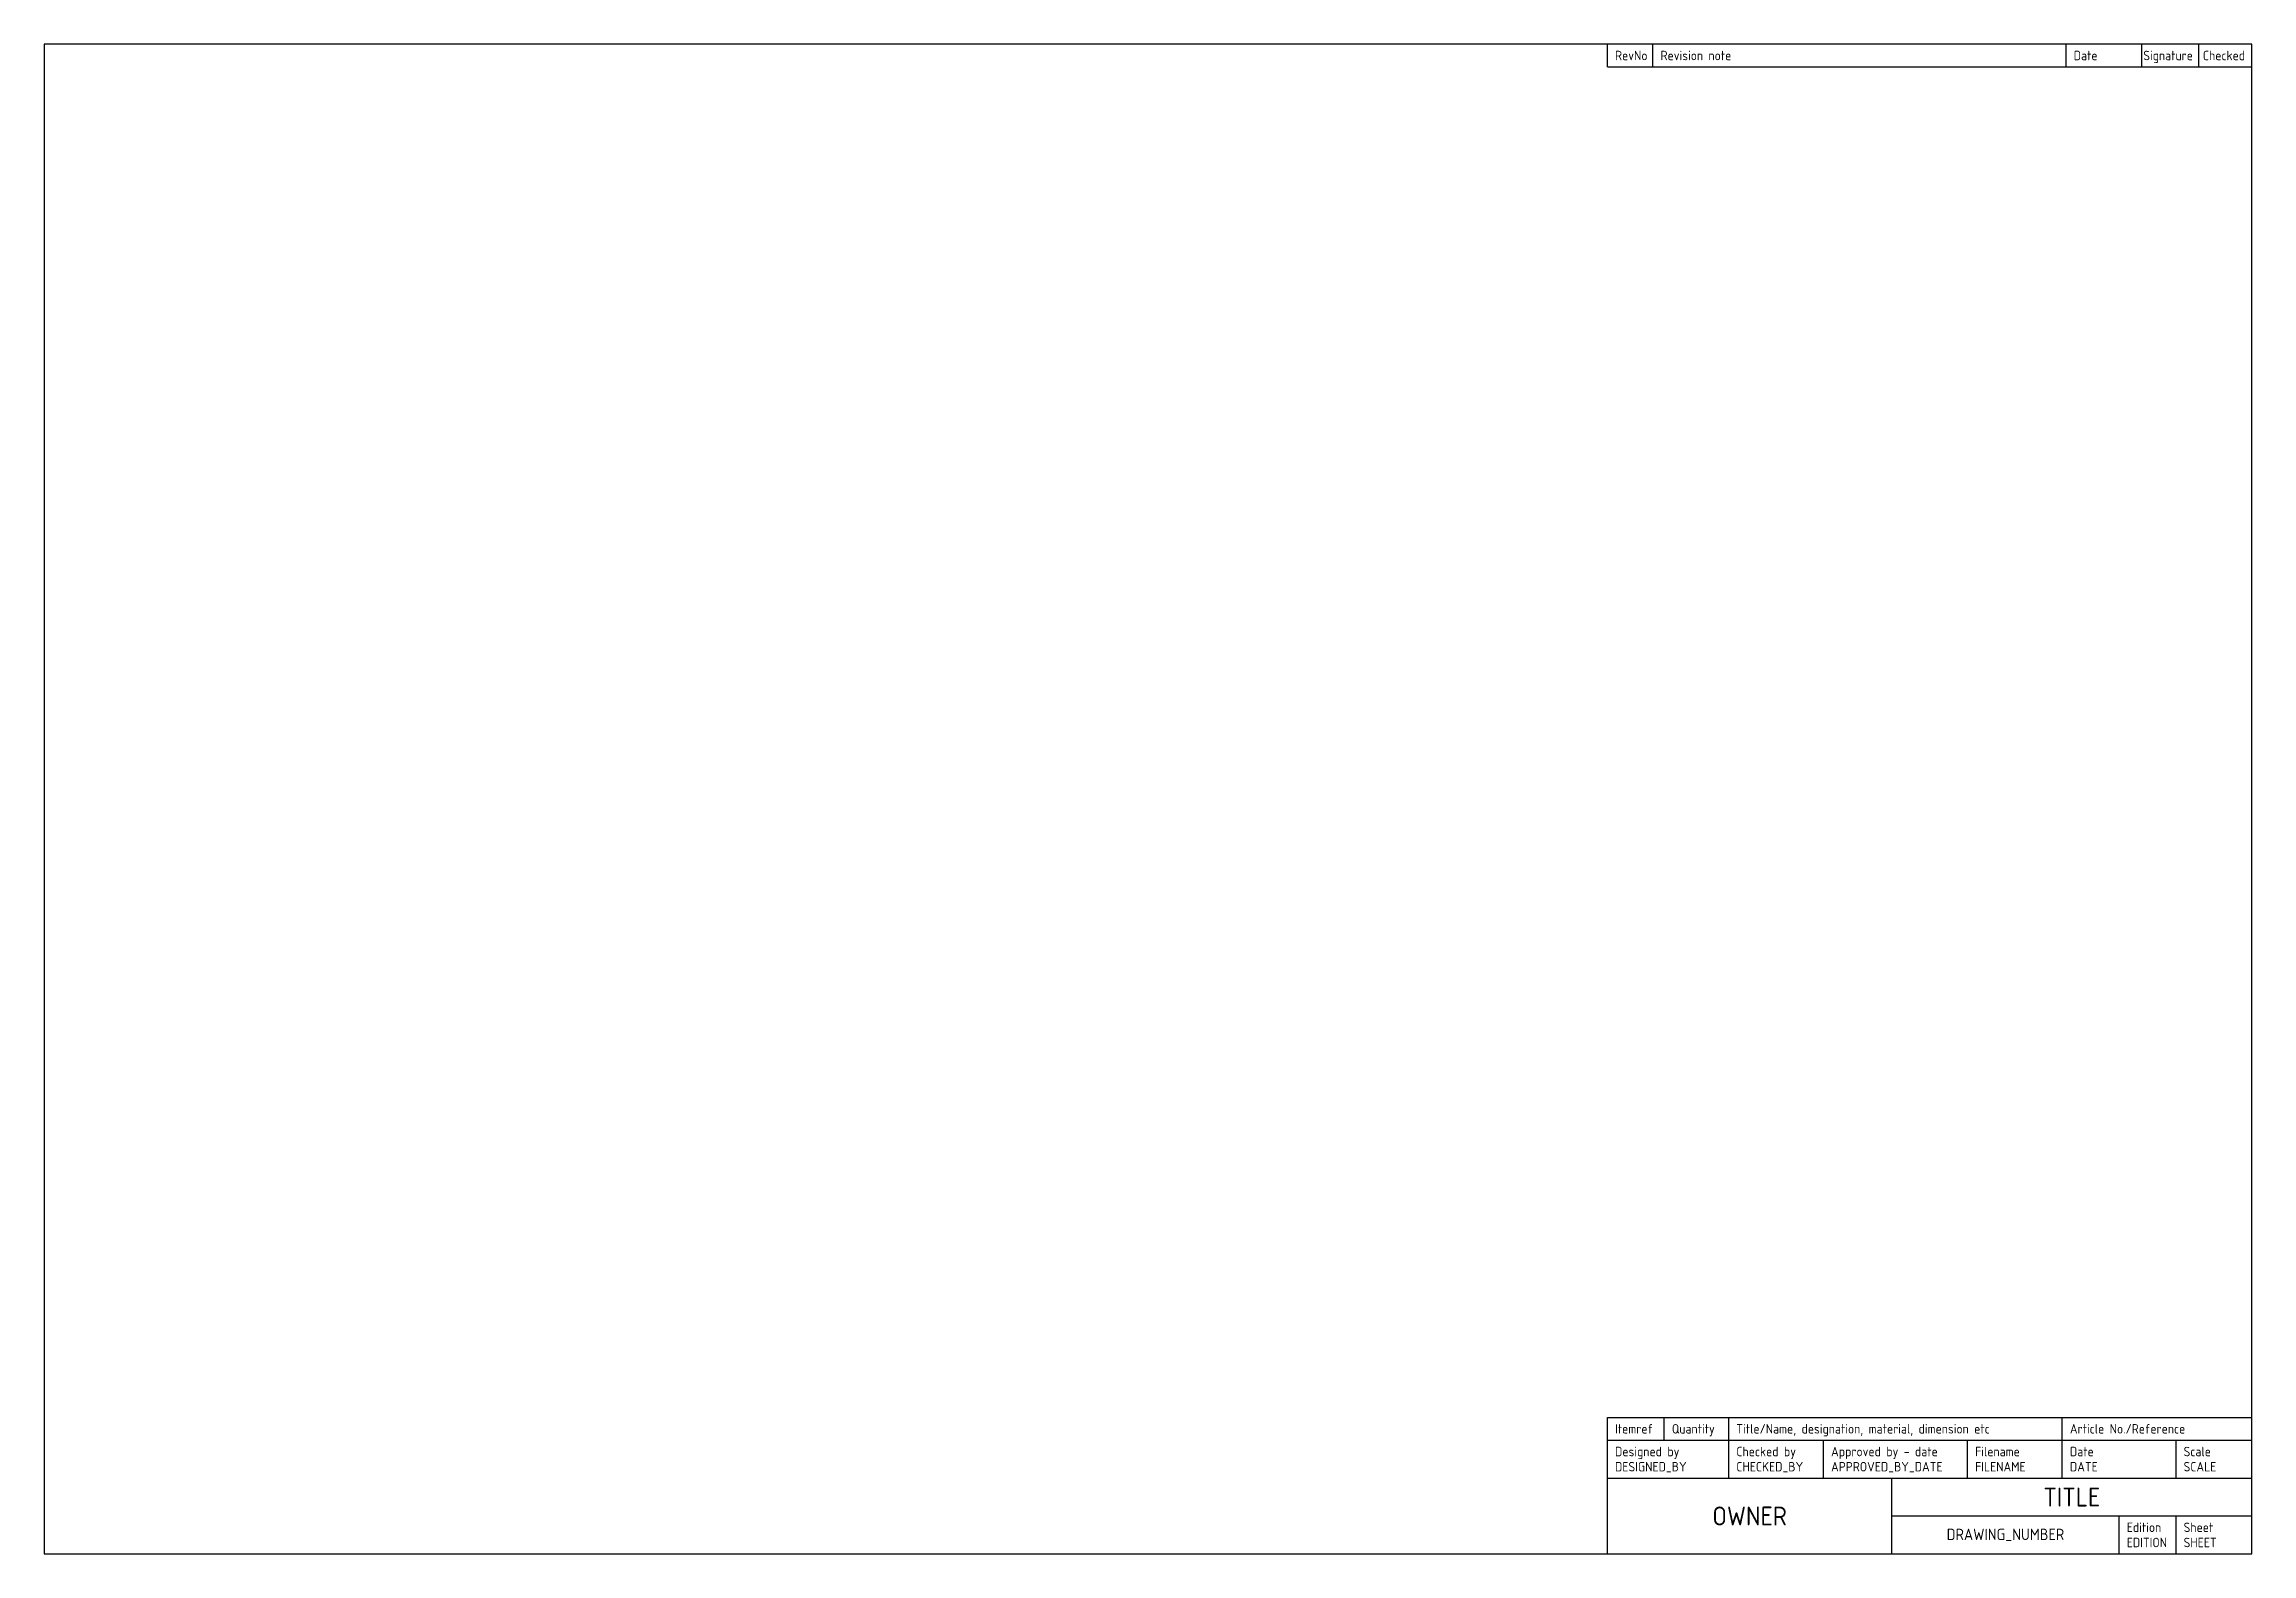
# Model space of a CAD drawing. Header units: millimetres. Extents: x 0 to 582, y 0 to 398.
import ezdxf
from ezdxf.enums import TextEntityAlignment as Align

# ---------------------------------------------------------------- set-up
doc = ezdxf.new("R2010")
doc.units = ezdxf.units.MM
for name, color, linetype in [('FRAME 025', 7, 'Continuous'), ('FRAME 050', 6, 'Continuous'), ('FRAME 070', 5, 'Continuous')]:
    doc.layers.add(name, color=color, linetype=linetype)
doc.styles.add('ISO Proportional', font='isocp.shx')

msp = doc.modelspace()

# ---------------------------------------------------------------- linework, layer by layer
at = {"layer": 'FRAME 070'}
for p, q in [((0, 398.41), (0, 0)), ((582.41, 398.41), (0, 398.41)), ((412.41, 392.41), (412.41, 398.41)), ((424.41, 392.41), (424.41, 398.41)), ((533.41, 392.41), (533.41, 398.41)), ((553.41, 392.41), (553.41, 398.41)), ((568.41, 392.41), (568.41, 398.41)), ((582.41, 0), (582.41, 398.41)), ((412.41, 392.41), (582.41, 392.41)), ((412.41, 30), (412.41, 36)), ((412.41, 36), (582.41, 36)), ((427.41, 30), (427.41, 36)), ((444.41, 30), (444.41, 36)), ((532.41, 30), (532.41, 36)), ((412.41, 0), (412.41, 30)), ((412.41, 30), (582.41, 30)), ((444.41, 20), (444.41, 30)), ((469.41, 20), (469.41, 30)), ((507.41, 20), (507.41, 30)), ((532.41, 20), (532.41, 30)), ((562.41, 20), (562.41, 30)), ((412.41, 20), (582.41, 20)), ((487.41, 0), (487.41, 20)), ((487.41, 10), (582.41, 10)), ((547.41, 0), (547.41, 10)), ((562.41, 0), (562.41, 10)), ((0, 0), (582.41, 0))]:
    msp.add_line(p, q, dxfattribs=at)

# ---------------------------------------------------------------- texts
at = {"layer": 'FRAME 025', "style": 'ISO Proportional'}
for s, p in [('RevNo', (414.41, 395.41)), ('Revision note', (426.41, 395.41)), ('Date', (535.41, 395.41)), ('Signature', (553.77, 395.41)), ('Checked', (569.49, 395.41)), ('Itemref', (414.41, 33)), ('Quantity', (429.41, 33)), ('Title/Name, designation, material, dimension etc', (446.41, 33)), ('Article No./Reference', (534.41, 33)), ('Designed by', (414.41, 27)), ('Checked by', (446.41, 27)), ('Approved by - date', (471.41, 27)), ('Filename', (509.41, 27)), ('Date', (534.41, 27)), ('Scale', (564.41, 27)), ('Edition', (549.41, 7)), ('Sheet', (564.41, 7))]:
    msp.add_text(s, height=2.5, dxfattribs=at).set_placement(p, align=Align.MIDDLE_LEFT)
at = {"layer": 'FRAME 025', "style": 'ISO Proportional', "flags": 8}
for tag, text, p in [('DESIGNED_BY', 'XXX', (414.41, 23)), ('CHECKED_BY', 'XXX', (446.41, 23)), ('APPROVED_BY_DATE', 'XXX - 00/00/00', (471.41, 23)), ('FILENAME', 'XXX', (509.41, 23)), ('DATE', '00/00/00', (534.41, 23)), ('SCALE', '1:1', (564.41, 23)), ('EDITION', '0', (549.41, 3)), ('SHEET', '1/1', (564.41, 3))]:
    msp.add_attdef(tag, text=text, height=2.5, dxfattribs=at).set_placement(p, align=Align.MIDDLE_LEFT)
at = {"layer": 'FRAME 050', "style": 'ISO Proportional', "flags": 8}
for tag, text, height, p in [('TITLE', 'XXX', 5, (534.91, 15)), ('OWNER', 'XXX', 5, (449.91, 10)), ('DRAWING_NUMBER', 'X', 3, (517.41, 5))]:
    msp.add_attdef(tag, text=text, height=height, dxfattribs=at).set_placement(p, align=Align.MIDDLE)

doc.saveas('drawing.dxf')
